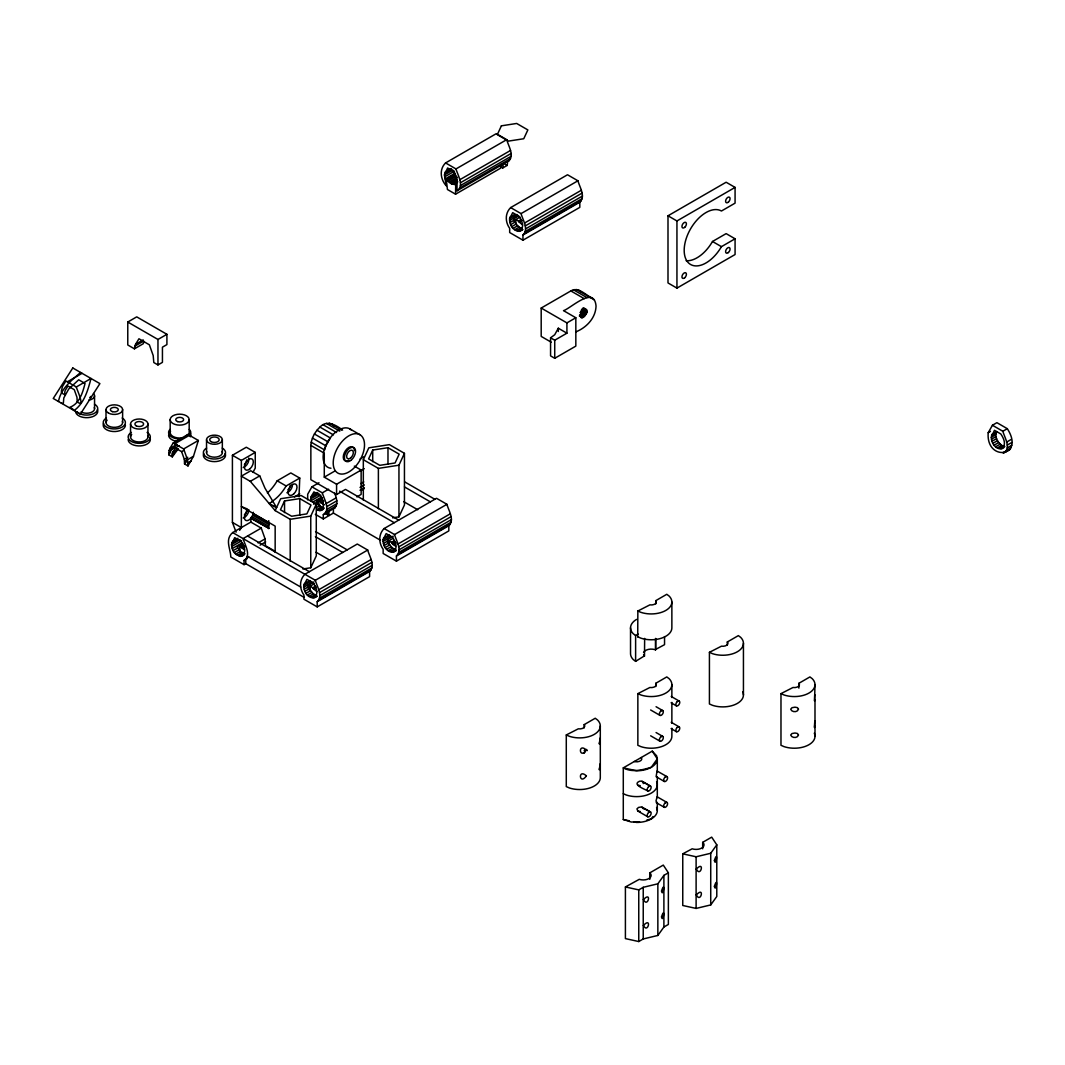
<?xml version="1.0" encoding="UTF-8"?>
<svg xmlns="http://www.w3.org/2000/svg" width="1065" height="1065" viewBox="0 0 1065 1065"><rect width="100%" height="100%" fill="white"/><g stroke="black" fill="none" stroke-linecap="round" stroke-linejoin="round"><path stroke-width="1.5" d="M248.864 509.669A6.35 3.674 -60 0 0 244.404 518.109A6.35 3.674 -60 0 0 250.022 519.201L252.751 515.207L253.35 512.265M398.709 520.119L345.513 489.407L336.58 494.533L310.86 479.689L310.86 445.436C311.26 438.421 314.894 431.871 319.939 427.092C326.729 419.477 336.181 425.135 342.611 430.087M586.935 312.325C582.049 298.36 575.912 330.15 586.935 312.325L581.557 309.223M134.43 348.827L135.548 344.328L138.956 338.776L149.366 344.794L153.2 355.577L153.799 362.526L157.966 364.936L162.439 362.353L162.439 347.177L166.912 344.594L166.912 334.304L136.719 316.864L127.773 322.029L127.773 344.98L134.43 348.827L143.376 343.662L143.682 341.053L134.736 346.218M168.723 452.984L169.841 448.485L173.236 442.934L187.946 434.453L198.356 440.457L193.484 456.273L187.999 465.924L184.538 463.914L184.338 459.295L181.609 451.64L175.272 447.979L172.304 453.224L172.304 456.872L168.922 454.915L168.723 452.984L176.91 444.398L169.841 448.485M231.531 544.574L234.699 537.625L241.036 541.286C252.658 558.246 232.516 561.295 231.531 544.574L240.091 539.636M320.871 495.052L310.953 500.763L310.953 497.129L313.922 491.884L320.259 495.545C324.026 499.166 325.757 514.502 316.704 509.563L321.177 506.98L324.266 508.098L319.793 510.681M317.21 601.725L369.595 571.479C375.705 565.568 369.369 556.409 367.705 550.046L357.294 544.029L304.909 574.275C299.119 579.986 299.425 588.745 303.924 595.015L303.924 599.222L317.21 606.89L317.21 601.725C323.321 595.814 316.984 586.655 315.32 580.292L232.676 532.58C224.529 539.609 230.652 548.768 230.786 556.995L244.071 564.663L245.762 563.678L304.191 597.412M396.433 561.149L396.433 555.983C402.543 550.072 396.207 540.913 394.543 534.55L384.132 528.546C378.355 534.244 378.647 543.004 383.147 549.274L383.147 553.481L396.433 561.149L448.818 530.903L448.818 525.737C454.928 519.827 448.591 510.668 446.927 504.304L436.517 498.3L384.132 528.546M444.451 174.926L447.62 167.977L453.956 171.638L457.071 181.303L456.978 190.808L509.363 160.442C514.062 154.039 508.378 146.051 506.714 139.661L496.303 133.644L445.583 162.932C438.98 169.322 440.497 179.559 446.275 185.829L444.451 174.926L452.905 170.054M522.955 240.197L522.955 235.032C529.065 229.135 522.729 219.962 521.065 213.612L510.654 207.595C504.863 213.306 505.169 222.053 509.669 228.336L509.669 232.529L522.955 240.197L579.813 207.369L579.813 202.204C585.923 196.306 579.586 187.134 577.922 180.784L567.512 174.767L510.654 207.595M988.214 432.683C985.737 462.024 1025.595 457.138 1007.317 428.689L996.907 422.672L992.434 425.255L988.214 432.683L990.45 431.392M991.289 437.249L994.457 430.3L1000.807 433.961C1012.429 450.921 992.274 453.983 991.289 437.249L995.762 434.666L996.547 431.605L992.074 434.187M446.288 179.399L447.433 189.503L455.554 194.189L455.714 184.844L451.374 183.766L446.288 179.399L454.742 174.527M501.122 164.423L500.63 168.163L455.554 194.189M499.884 166.393L502.68 168.004L503.226 164.117M502.68 168.004L507.153 165.421L507.699 161.534L509.363 160.442M643.287 783.574C643.926 781.337 640.944 780.791 639.386 781.311C631.572 784.719 645.51 789.378 647.76 790.949M58.482 401.505C60.705 388.832 71.488 380.391 80.594 372.47M814.991 695.365L814.725 694.739L814.565 701.05L814.991 684.635M814.991 721.191C814.712 718.223 814.006 736.807 814.991 721.191L814.991 699.732M187.999 465.924L187.493 459.734L183.659 448.951L173.236 442.934M244.071 564.663L244.071 560.456C251.699 555.477 244.764 544.774 243.086 538.584L261.245 528.107L265.079 538.89L265.425 545.693L275.036 551.244M303.831 585.391L306.946 579.333L313.283 582.994C325.011 600.687 303.725 602.617 303.831 585.391L310.913 581.304M327.767 512.132L327.767 516.339L323.294 518.921L323.294 514.715C330.922 509.736 324 499.032 322.309 492.842L311.899 486.838L307.679 494.267L307.679 499.844M380.431 540.235L333.398 513.077L333.398 508.884C339.083 505.742 336.593 497.874 334.61 493.175M456.978 190.808C464.606 185.829 457.684 175.126 455.993 168.936L445.583 162.932M383.054 539.662L386.169 533.592L392.519 537.253C404.234 554.958 382.961 556.889 383.054 539.662L390.136 535.575M509.576 218.711L512.691 212.654L519.028 216.302C530.756 234.007 509.469 235.937 509.576 218.711L516.871 214.491M1003.829 453.131C1011.457 448.165 1004.535 437.449 1002.844 431.272L992.434 425.255M298.999 496.769L299.758 478.092L290.812 472.927L277.18 480.808A30.872 17.825 -60 0 1 267.395 492.975M316.957 430.233L330.376 437.981L325.863 445.822L324.625 449.976L311.206 442.228M656.692 802.491L656.013 800.933L657.132 796.78L666.996 802.477M316.278 504.238L310.767 516.112L290.199 519.294L275.156 510.601L280.667 498.726L301.222 495.545L316.278 504.238L316.278 555.89L310.767 567.765L302.859 568.99M284.541 500.963L280.441 509.789L291.624 516.245L306.893 513.876L310.993 505.063L299.811 498.606L284.541 500.963L284.541 512.585M363.325 500.044L363.325 459.694L368.836 447.819L389.404 444.637L404.447 453.331L404.447 504.983L398.949 516.858L392.612 517.83M372.71 450.056L368.61 458.882L379.792 465.338L395.075 462.969L399.162 454.156L387.98 447.699L372.71 450.056L372.71 461.678M398.949 516.858L398.949 465.205L404.447 453.331M61.344 403.169L63.314 403.515L63.807 397.937L68.653 389.124L78.69 379.792L85.04 383.453C82.751 392.426 79.569 403.715 69.864 407.296L72.819 409L72.447 409.572M168.922 454.915L170.573 451.919M172.304 456.872L178.321 448.724L172.889 451.866M551.191 342.171L541.193 336.407L541.193 308.051L566.913 322.895L566.913 333.185L558.313 328.22L554.732 334.716L550.565 337.805L550.565 355.883L554.732 358.293L575.832 346.112L575.832 317.756L563.531 310.647C570.947 308.291 594.23 285.274 596.041 306.054C595.708 317.956 586.575 327.527 575.979 331.827M239.652 530.33L241.356 527.561L241.356 460.426L255.254 452.399L255.254 468.147A30.872 17.825 -60 0 0 253.031 472.434M184.538 463.914L187.507 459.707M245.762 563.678L245.762 559.471L248.611 556.609L246.907 557.581M652.233 751.158L657.305 758.866A20.661 11.928 0 0 1 636.644 770.794L623.291 767.865L652.233 751.158L656.599 755.777L657.305 758.866L651.261 767.306C642.208 769.982 632.117 772.777 623.291 767.865L623.291 819.504L631.292 822.034L639.559 821.741M652.991 816.536L651.261 818.945L646.868 819.997M649.796 872.874L650.076 873.1A7.908 4.566 0 0 1 648.825 878.612A7.908 4.566 0 0 1 639.28 879.331L625.408 886.959L625.408 938.598L638.76 941.54L643.233 938.957L657.851 935.456L657.851 883.817L663.894 875.377L668.367 872.794L663.282 865.086L649.796 872.874L649.796 879.331M702.674 842.348L702.967 842.561A7.908 4.566 0 0 1 701.702 848.073A7.908 4.566 0 0 1 692.157 848.805L682.758 853.837L682.758 905.49L696.111 908.418L710.728 904.931L710.728 853.278L716.785 844.851L711.7 837.143L702.674 842.348L702.674 848.805M657.851 935.456L663.894 927.029L668.367 924.447L668.367 872.794M710.728 904.931L716.785 896.49L716.785 844.851M232.676 532.58L250.834 522.09L250.834 518.349L269.006 528.386L251.114 518.056M185.496 436.663L187.946 434.453M74.124 410.544C84.388 403.009 87.916 390.163 91.018 378.488L76.307 386.968L65.897 380.964L62.489 386.502L61.371 391.015L61.57 392.945L64.952 394.889A8.933 5.165 60 0 1 65.551 389.883L67.934 386.009L74.27 389.67L76.986 397.325L77.186 401.944C85.919 408.281 76.6 389.124 76.307 386.968M67.361 381.803L82.072 373.322M135.548 344.328L143.216 339.908M445.237 171.851L450.868 168.603M444.651 173.222L451.693 169.149M127.773 322.029L157.966 339.469L166.912 334.304M455.993 168.936L506.714 139.661M444.651 176.857L454.502 171.172M445.237 178.907L455.088 173.209M445.569 179.639L455.381 173.968M447.26 179.972L455.714 175.086M447.966 180.97L456.419 176.084M449.044 182.142L457.497 177.256M450.189 183.087L457.231 179.026M451.374 183.766L457.005 180.518M459.84 179.719L510.548 150.445M452.532 184.152L456.752 181.716M453.61 184.218L457.83 181.782M454.302 184.032L457.125 182.408M460.426 182.754L511.147 153.466M460.426 185.563L511.147 156.289M459.827 187.933L510.534 158.658M509.975 217.167L514.448 214.584C512.891 220.255 516.778 226.938 522.289 228.775L517.816 231.358M521.065 213.612L577.922 180.784M509.576 220.548L518.296 215.516M518.375 216.009L514.142 218.445L514.142 221.374M509.975 222.558L514.448 219.976M515.833 224.262L515.819 219.55L520.039 217.114M510.734 224.595L515.207 222.013M515.819 219.55L518.495 221.094L521.304 219.47M511.826 226.565L516.299 223.983M518.495 221.094L519.201 222.092L522.01 220.468M513.17 228.323L517.643 225.74M524.473 223.091L581.33 190.262M514.675 229.76L519.148 227.178M516.259 230.799L520.732 228.216M525.271 225.9L582.142 193.071M519.254 231.398L522.609 229.468M520.479 230.945L522.715 229.654M525.591 228.868L582.448 196.04M525.271 231.491L582.142 198.662M524.379 233.581L581.237 200.753M522.955 235.032L579.813 202.204M174.713 443.786L189.41 435.292M169.029 450.362L173.715 447.659M175.272 447.979L179.306 445.649M172.304 453.224L176.005 451.094M172.104 454.941L173.954 453.863M183.659 448.951L198.356 440.457M181.609 451.64L184.298 450.082M184.338 459.295L187.773 457.311M184.738 461.305L193.484 456.273M184.738 463.142L185.643 462.623M188.092 462.756L191.367 460.865M236.084 532.194L232.41 522.396L232.41 455.261L246.308 447.233L255.254 452.399M667.995 215.796L726.13 182.235L735.076 187.4L735.076 203.149L721.444 211.016A30.872 17.825 -60 0 0 690.573 228.842A30.872 17.825 -60 0 0 690.573 264.479A30.872 17.825 -60 0 0 721.444 246.654L735.076 238.786L735.076 254.535L676.941 288.109L667.995 282.944L667.995 215.796L676.941 220.961L735.076 187.4M541.193 308.051L570.853 290.931C578.694 286.219 585.657 295.498 592.433 298.054M259.727 475.895L250.781 470.73L241.356 476.175L250.302 481.34L259.727 475.895L264.959 488.129L276.567 507.539L269.112 503.492L272.893 501.309M566.913 322.895L575.832 317.756M271.828 501.562A30.872 17.825 -60 0 0 286.126 485.96L299.758 478.092M686.153 260.712A30.872 17.825 -60 0 0 712.498 241.489L726.13 233.621L735.076 238.786M550.565 337.805L554.732 340.214L566.913 333.185M310.86 445.436L324.279 453.184L324.279 477.147L335.195 470.837M294.419 496.929L299.758 493.84M311.899 486.838L318.981 482.751M360.037 459.042L364.283 456.592M232.316 541.499L237.961 538.251M311.539 495.757L317.21 492.496M231.731 542.87L237.482 539.542M310.953 497.129L318.036 493.042M310.754 498.833L319.247 493.934M324.279 477.147L336.58 484.242L361.141 470.064L361.141 494.426L356.868 496.889M322.309 492.842L328.619 489.194M359.903 471.143L364.217 468.653M231.731 546.505L241.649 540.78M232.316 548.555L242.234 542.831M312.964 502.001L321.457 497.089M242.727 543.456L237.122 546.704L240.384 551.484L245.043 553.84M321.95 497.728L316.345 500.963L321.177 506.98M240.344 552.708L239.518 545.506L242.314 543.882M318.888 505.822L318.222 500.057L322.429 497.635M239.518 545.506L240.49 546.065L243.299 544.441M318.222 500.057L319.207 500.617L322.003 499.006M233.248 550.578L237.721 547.996M313.589 504.184L316.944 502.254M240.49 546.065L241.209 547.064L244.005 545.453M319.207 500.617L319.913 501.628L322.708 500.004M234.473 552.455L238.946 549.873M315.932 505.422L318.169 504.131M241.209 547.064L242.274 548.235L245.083 546.625M319.913 501.628L320.991 502.8L323.787 501.176M235.911 554.066L240.384 551.484M316.252 507.686L319.607 505.742M258.089 542.924L265.079 538.89M326.143 503.625L336.247 497.794M360.862 483.59L363.737 481.926M237.468 555.304L241.941 552.722M239.066 556.116L243.539 553.534M318.289 510.375L322.762 507.792M240.57 556.423L243.925 554.479M260.086 545.134L265.678 541.912M326.742 506.66L336.846 500.816M360.023 487.437L364.337 484.948M241.915 556.21L244.151 554.918M321.137 510.468L323.374 509.177M326.742 509.469L336.846 503.639M360.023 490.259L364.337 487.77M361.208 490.393L364.084 488.742M326.13 511.839L336.234 506.008M244.071 560.456L247.439 558.393M323.294 514.715L335.076 507.792M324.838 513.303L328.925 515.66L333.398 513.077M304.231 583.846L309.888 580.571M383.453 538.105L389.111 534.843M315.32 580.292L367.705 550.046M394.543 534.55L446.927 504.304M303.831 587.228L312.325 582.329M383.054 541.486L391.547 536.587M308.397 589.517L308.397 585.138L314.002 581.903M387.62 542.311L387.62 539.396L393.225 536.161M304.231 589.238L308.704 586.655L308.397 585.138M383.453 543.496L387.926 540.913L387.62 539.396M310.088 590.156L310.075 586.229L314.282 583.806M388.778 544.721L388.778 540.794L392.985 538.371M304.989 591.288L309.462 588.705L308.704 586.655M384.212 545.546L388.685 542.964L387.926 540.913M310.075 586.229L312.751 587.774L315.546 586.163M388.778 540.794L391.454 542.338L394.263 540.714M312.751 587.774L313.456 588.772L316.252 587.161M391.454 542.338L392.16 543.336L394.969 541.712M306.081 593.258L310.554 590.676L313.403 593.871L316.545 595.455L312.072 598.037M385.304 547.516L389.777 544.934L392.626 548.129L395.781 549.713L391.308 552.296M392.16 543.336L393.238 544.508L396.034 542.897M307.426 595.015L311.899 592.433M386.648 549.274L391.121 546.691M318.728 589.77L371.113 559.524M397.951 544.029L450.335 513.783M308.93 596.453L313.403 593.871M388.153 550.712L392.626 548.129M310.514 597.478L314.987 594.896M389.737 551.737L394.21 549.154M319.54 592.593L371.925 562.333M398.763 546.851L451.147 516.605M313.509 598.091L316.864 596.147M392.745 552.349L396.1 550.405M314.734 597.625L316.971 596.333M393.97 551.883L396.207 550.592M319.846 595.561L372.231 565.315M399.069 549.82L451.454 519.574M319.54 598.171L371.925 567.925M398.763 552.429L451.147 522.183M318.635 600.274L371.019 570.028M397.857 554.532L450.255 524.286M396.433 555.983L448.818 525.737M317.21 606.89L369.595 576.644L369.595 571.479M637.855 611.004L649.876 604.867A5.139 2.969 0 0 0 656.173 601.232L655.76 600.66L666.783 594.297L669.1 596.041A20.661 11.928 0 0 1 665.811 610.445A20.661 11.928 0 0 1 640.864 612.335L637.855 611.004L637.709 636.91M635.472 635.619L638.148 634.074M991.488 435.545L995.961 432.962M1002.844 431.272L1007.317 428.689M991.488 439.193L995.961 436.61L995.762 434.666M992.074 441.23L996.547 438.647L995.961 436.61M993.006 443.253L997.479 440.67L996.547 438.647M994.231 445.13L998.704 442.547L1001.712 445.41L1004.801 446.515M995.668 446.741L1000.141 444.158M1006.678 442.055L1011.151 439.472M997.239 447.992L1001.712 445.41M998.824 448.791L1003.297 446.208M1000.328 449.097L1003.683 447.167M1007.277 445.077L1011.75 442.494M1001.672 448.884L1003.909 447.593M630.533 627.831L630.533 653.657A20.661 11.928 0 0 0 633.302 659.621L635.619 661.352L644.352 655.934A7.908 4.566 0 0 1 643.566 654.829M643.566 652.472A7.908 4.566 0 0 1 655.161 649.703L664.547 644.658L664.547 636.59M1007.277 447.899L1011.75 445.316M1006.665 450.269L1011.138 447.686M1002.884 452.811L1006.239 450.881M1005.493 452.053L1009.966 449.47M566.287 734.957L578.308 728.819A5.139 2.969 0 0 0 584.605 725.185L584.192 724.613L595.229 718.249L597.532 719.993A20.661 11.928 0 0 1 594.257 734.397A20.661 11.928 0 0 1 569.309 736.288L566.287 734.957L566.287 786.596L569.309 787.94A20.661 11.928 0 0 0 600.301 777.596L600.301 725.957M637.855 693.635L649.876 687.497A5.139 2.969 0 0 0 656.173 683.876L655.76 683.304L666.783 676.927L669.1 678.671A20.661 11.928 0 0 1 665.811 693.075A20.661 11.928 0 0 1 640.864 694.966L637.855 693.635L637.855 745.287L640.864 746.618A20.661 11.928 0 0 0 671.869 736.288L671.869 728.22M709.423 652.312L721.431 646.189A5.139 2.969 0 0 0 727.728 642.554L727.315 641.982L738.351 635.619L740.668 637.349A20.661 11.928 0 0 1 737.379 651.753A20.661 11.928 0 0 1 712.432 653.657L709.423 652.312L709.423 703.965L712.432 705.296A20.661 11.928 0 0 0 735.343 704.431A20.661 11.928 0 0 0 742.731 691.877M780.978 693.635L792.999 687.497A5.139 2.969 0 0 0 799.296 683.876L798.883 683.304L809.919 676.927L812.222 678.671A20.661 11.928 0 0 1 808.947 693.075A20.661 11.928 0 0 1 784 694.966L780.978 693.635L780.978 745.287L784 746.618A20.661 11.928 0 0 0 806.911 745.753A20.661 11.928 0 0 0 814.286 733.199M666.996 776.651L657.038 771.02L656.12 776.665L664.227 781.444M625.408 886.959L638.76 889.887L643.233 887.305L657.851 883.817M682.758 853.837L696.111 856.779L710.728 853.278M363.325 459.694L378.381 468.387L398.949 465.205M640.278 785.69L637.829 785.211M640.278 811.517L637.829 811.037L636.937 808.921L638.547 807.43L641.17 807.004L650.529 811.983L641.995 807.164M623.291 819.504L629.229 820.809M633.675 821.794L636.644 822.446A20.661 11.928 0 0 0 657.305 810.505L657.305 802.438M634.327 761.488L635.312 761.728A5.139 2.969 0 0 0 641.609 758.094L641.197 757.521M324.466 504.81L320.991 502.8M247.466 509.017L241.356 506.594L275.156 526.11L275.156 552.389M637.855 636.83L640.864 638.161A20.661 11.928 0 0 0 671.869 627.831L671.869 602.005M623.291 793.691L626.313 795.023A20.661 11.928 0 0 0 649.224 794.157A20.661 11.928 0 0 0 656.599 781.604M641.995 781.337L650.529 786.156L642.568 781.564M712.498 241.489L721.444 246.654M504.357 163.81L507.153 165.421M522.609 224.901L519.201 222.092M576.445 289.52L594.39 299.877M573.463 289.813L586.882 297.561M570.853 290.931L584.272 298.666M583.913 308.025L586.589 309.582M582.901 307.998L586.935 310.314M583.021 308.93L587.041 311.26M581.224 310.354L586.589 313.456M580.691 311.459L586.056 314.561M579.999 312.471L585.364 315.573M580.532 314.108L584.552 316.425M579.666 314.734L583.687 317.064M580.132 315.879L582.821 317.437M579.333 315.959L582.009 317.516M349.866 428.889L359.93 434.706A22.139 12.78 -60 0 1 352.914 468.999A22.139 12.78 -60 0 1 333.744 457.923A22.139 12.78 -60 0 1 359.93 434.706M329.325 423.098L341.399 430.074M326.343 423.391L339.762 431.139M323.134 424.762L336.553 432.497M319.939 427.092L333.358 434.839M404.633 481.846L434.826 499.272M314.401 433.974L327.82 441.722M404.474 486.918L430.353 501.855M312.444 438.074L325.863 445.822M354.312 466.111L361.141 470.064M403.662 501.615L417.72 509.736M339.602 491.165L394.236 522.702M671.203 696.457L679.19 701.063M671.096 702.78L676.421 705.855M395.568 546.145L393.238 544.508M277.18 480.808L286.126 485.96M232.41 455.261L241.356 460.426M656.067 706.721L662.723 710.568M315.32 514.315L323.294 518.921M650.648 709.982L659.954 715.361M671.203 722.27L679.19 726.889M671.096 728.606L676.421 731.682M273.798 505.942L276.567 507.539M315.56 531.608L347.19 549.873M656.067 732.547L662.723 736.394M315.4 536.68L342.717 552.455M650.648 735.809L659.954 741.187M253.204 513.703L268.34 522.436M252.751 515.207L269.272 524.739M316.025 552.216L330.097 560.336M252.032 516.698L268.553 526.23M250.834 522.09L261.245 528.107M232.41 522.396L241.356 527.561M247.559 536.001L309.382 571.692M244.604 549.873L242.274 548.235M316.864 591.581L313.456 588.772M247.266 556.183L300.716 587.041M656.306 802.704L664.227 807.27M637.829 811.037L647.76 816.775M642.568 807.39L643.38 808.788M579.014 290.306L580.971 292.13M331.881 423.883L333.838 425.707M250.302 481.34L275.156 510.601M997.479 440.67L998.704 442.547M388.685 542.964L389.777 544.934M309.462 588.705L310.554 590.676M656.599 807.416L657.305 810.505M814.991 725.518L814.991 736.288M798.883 683.304L798.883 688.136M743.437 643.327L743.437 694.966M727.315 641.982L727.315 645.217M696.111 856.779L696.111 908.418M676.941 220.961L676.941 288.109M671.869 684.635L671.869 697.548M671.869 702.394L671.869 723.375M663.894 875.377L663.894 927.029M657.305 758.866L657.305 771.779M657.305 776.611L657.305 797.605M655.76 600.66L655.76 603.895M655.681 638.481L655.681 649.783M655.76 683.304L655.76 686.526M655.534 638.561L655.534 649.863M644.644 638.401L644.498 656.24M643.233 887.305L643.233 938.957M638.76 889.887L638.76 941.54M635.619 661.352L635.619 635.539L633.302 633.795A20.661 11.928 0 0 1 636.59 619.391M584.192 724.613L584.192 727.848M558.313 328.22L558.313 331.508M554.732 340.214L554.732 358.293M387.98 447.699L387.98 464.3M378.381 468.387L378.381 508.737M336.58 484.242L336.58 494.533M328.925 511.466L328.925 515.66M310.767 516.112L310.767 567.765M299.811 498.606L299.811 515.207M290.199 519.294L290.199 561.255M268.726 520.678L268.726 528.679M222.345 439.712A7.908 4.566 0 0 1 210.484 443.666A7.908 4.566 0 0 1 210.484 435.758A7.908 4.566 0 0 1 222.345 439.712L222.345 452.625M206.53 439.712L206.53 452.625M189.184 419.65A9.505 5.485 0 0 1 174.94 424.403A9.505 5.485 0 0 1 174.94 414.897A9.505 5.485 0 0 1 189.184 419.65L189.184 432.563A9.505 5.485 0 0 1 187.919 435.305M170.187 419.65L170.187 432.563M157.966 339.469L157.966 364.936M147.955 424.03A8.706 5.019 0 0 1 134.896 428.383A8.706 5.019 0 0 1 134.896 419.677A8.706 5.019 0 0 1 147.955 424.03L147.955 436.943M130.542 424.03L130.542 436.943M122.621 409.639L122.621 422.552M106.007 409.639L106.007 422.552M94.559 395.781L94.559 408.694M587.281 750.599A7.908 4.566 0 0 0 586.482 749.494L584.192 750.439L584.605 751.011A5.139 2.969 0 0 1 584.086 753.261M90.858 396.433A4.34 2.503 0 0 1 89.726 397.551M93.507 393.504A7.908 4.566 0 0 1 88.701 400.187M94.292 407.509A7.908 4.566 0 0 1 90.605 412.648A7.908 4.566 0 0 1 81.06 411.915M97.381 409.612A11.103 6.403 0 0 1 88.102 417.626A11.103 6.403 0 0 1 75.562 411.276M94.505 404.168A11.103 6.403 0 0 1 93.414 413.779A11.103 6.403 0 0 1 77.053 411.902M122.342 421.314A8.307 4.793 0 0 1 113.236 427.305A8.307 4.793 0 0 1 107.126 420.156M125.417 425.135A11.103 6.403 0 0 1 112.863 431.485A11.103 6.403 0 0 1 103.598 423.471M122.156 418.026A11.103 6.403 0 0 1 122.156 427.078A11.103 6.403 0 0 1 106.473 427.078A11.103 6.403 0 0 1 106.473 418.026M149.965 437.875A11.103 6.403 0 0 1 140.7 445.876A11.103 6.403 0 0 1 128.146 439.526M147.09 432.417A11.103 6.403 0 0 1 147.09 441.469A11.103 6.403 0 0 1 131.394 441.469A11.103 6.403 0 0 1 131.394 432.417M147.649 435.638A8.706 5.019 0 0 1 138.104 441.922A8.706 5.019 0 0 1 131.701 434.427M189.29 429.355A11.103 6.403 0 0 1 189.29 435.758M179.679 438.966A11.103 6.403 0 0 1 170.081 429.355M176.817 441.323A11.103 6.403 0 0 1 168.59 435.146M190.409 433.482A11.103 6.403 0 0 1 190.409 436.796M182.142 437.861A9.505 5.485 0 0 1 170.507 431.139M222.292 448.099A11.103 6.403 0 0 1 222.292 457.151A11.103 6.403 0 0 1 206.597 457.151A11.103 6.403 0 0 1 206.597 448.099M222.079 451.44A7.908 4.566 0 0 1 214.438 457.191A7.908 4.566 0 0 1 206.81 451.44M225.154 453.544A11.103 6.403 0 0 1 214.438 461.611A11.103 6.403 0 0 1 203.721 453.544M348.854 460.333A7.908 4.566 -60 0 1 343.263 457.098A7.908 4.566 -60 0 1 348.854 447.42A7.908 4.566 -60 0 1 354.445 450.641M330.962 468.241A22.139 12.78 -60 0 1 327.261 442.507A22.139 12.78 -60 0 1 351.623 430.3M246.547 510.361A3.168 1.824 -60 0 1 244.391 514.861M246.547 459.96A3.168 1.824 -60 0 1 244.391 464.447M292.529 484.482A6.35 3.674 -60 0 1 286.884 492.762M290.199 485.161A3.168 1.824 -60 0 1 288.043 489.66M248.731 458.017A6.35 3.674 -60 0 1 243.233 467.548M248.731 511.12A6.35 3.674 -60 0 1 243.233 517.963M600.261 739.07L599.302 743.969L600.128 738.058L600.261 739.07M600.261 764.883L599.302 769.795L600.128 763.871L600.261 764.883M661.525 891.006C663.042 898.421 665.439 879.197 661.525 891.006M661.525 916.832C663.042 924.247 665.439 905.024 661.525 916.832M714.415 860.467C715.92 867.882 718.316 848.672 714.415 860.467M714.415 886.293C715.92 893.708 718.316 874.498 714.415 886.293M586.389 750.053C579.254 760.117 577.696 742.145 586.389 750.053M586.389 775.879C579.254 785.943 577.696 767.971 586.389 775.879M643.46 899.579C647.76 908.631 652.193 890.433 643.46 899.579M643.46 925.405C647.76 934.458 652.193 916.246 643.46 925.405M696.35 869.053C700.65 878.093 705.07 859.894 696.35 869.053M696.35 894.866C700.65 903.919 705.07 885.721 696.35 894.866M798.457 709.17C797.685 712.631 791.654 712.392 790.696 709.21L792.014 707.706L794.996 707.173L797.445 707.653L798.457 709.17M798.457 734.996C797.685 738.458 791.654 738.218 790.696 735.023L792.014 733.532L794.996 733L797.445 733.466L798.457 734.996M501.389 125.83L497.302 134.643L508.484 141.099L523.754 138.743L527.854 129.917L516.671 123.46L501.389 125.83M72.793 367.971L53.25 398.483L80.354 414.139L99.897 383.613L72.793 367.971M660.832 711.074L660.367 711.566A2.769 1.597 -60 0 0 659.528 714.868A2.769 1.597 -60 0 0 661.844 714.855L662.323 714.349A2.769 1.597 -60 0 0 663.149 711.047A2.769 1.597 -60 0 0 660.832 711.074M677.3 701.569L676.821 702.061A2.769 1.597 -60 0 0 675.995 705.363A2.769 1.597 -60 0 0 678.312 705.35L678.778 704.857A2.769 1.597 -60 0 0 679.603 701.555A2.769 1.597 -60 0 0 677.3 701.569M660.832 736.9L660.367 737.393A2.769 1.597 -60 0 0 659.528 740.694A2.769 1.597 -60 0 0 661.844 740.681L662.323 740.175A2.769 1.597 -60 0 0 663.149 736.874A2.769 1.597 -60 0 0 660.832 736.9M677.3 727.395L676.821 727.888A2.769 1.597 -60 0 0 675.995 731.189A2.769 1.597 -60 0 0 678.312 731.176L678.778 730.67A2.769 1.597 -60 0 0 679.603 727.368A2.769 1.597 -60 0 0 677.3 727.395M648.638 786.662L648.172 787.168A2.769 1.597 -60 0 0 647.347 790.47A2.769 1.597 -60 0 0 649.65 790.443L650.129 789.95A2.769 1.597 -60 0 0 650.955 786.649A2.769 1.597 -60 0 0 648.638 786.662M665.106 777.157L664.627 777.663A2.769 1.597 -60 0 0 663.801 780.965A2.769 1.597 -60 0 0 666.118 780.938L666.584 780.445A2.769 1.597 -60 0 0 667.422 777.144A2.769 1.597 -60 0 0 665.106 777.157M648.638 812.489L648.172 812.981A2.769 1.597 -60 0 0 647.347 816.283A2.769 1.597 -60 0 0 649.65 816.269L650.129 815.777A2.769 1.597 -60 0 0 650.955 812.475A2.769 1.597 -60 0 0 648.638 812.489M665.106 802.983L664.627 803.489A2.769 1.597 -60 0 0 663.801 806.791A2.769 1.597 -60 0 0 666.118 806.764L666.584 806.272A2.769 1.597 -60 0 0 667.422 802.97A2.769 1.597 -60 0 0 665.106 802.983M112.344 411.609A3.941 2.276 0 0 0 118.268 409.639A3.941 2.276 0 0 0 112.344 407.669A3.941 2.276 0 0 0 112.344 411.609M108.444 413.034A8.307 4.793 0 0 0 122.342 410.877A8.307 4.793 0 0 0 112.171 405.006A8.307 4.793 0 0 0 108.444 413.034M136.174 425.8A4.34 2.503 0 0 0 143.442 424.682A4.34 2.503 0 0 0 138.117 421.607A4.34 2.503 0 0 0 136.174 425.8M177.709 421.62A3.941 2.276 0 0 0 183.633 419.65A3.941 2.276 0 0 0 177.709 417.68A3.941 2.276 0 0 0 177.709 421.62M211.083 441.656A4.739 2.742 0 0 0 219.031 440.417A4.739 2.742 0 0 0 213.213 437.063A4.739 2.742 0 0 0 211.083 441.656M350.851 457.764A4.739 2.742 -60 0 0 352.355 450.415A4.739 2.742 -60 0 0 346.737 455.381A4.739 2.742 -60 0 0 350.851 457.764M351.423 459.92A7.908 4.566 -60 0 0 353.926 447.673A7.908 4.566 -60 0 0 344.581 455.966A7.908 4.566 -60 0 0 351.423 459.92M293.674 494A6.35 3.674 -60 0 0 295.697 484.149A6.35 3.674 -60 0 0 288.176 490.819A6.35 3.674 -60 0 0 293.674 494M250.022 468.786A6.35 3.674 -60 0 0 252.032 458.948A6.35 3.674 -60 0 0 244.524 465.618A6.35 3.674 -60 0 0 250.022 468.786M728.407 202.097A3.168 1.824 -60 0 0 729.418 197.198A3.168 1.824 -60 0 0 725.678 200.526A3.168 1.824 -60 0 0 728.407 202.097M684.755 227.311A3.168 1.824 -60 0 0 685.767 222.412A3.168 1.824 -60 0 0 682.026 225.727A3.168 1.824 -60 0 0 684.755 227.311M684.755 277.712A3.168 1.824 -60 0 0 685.767 272.813A3.168 1.824 -60 0 0 682.026 276.128A3.168 1.824 -60 0 0 684.755 277.712M728.407 252.512A3.168 1.824 -60 0 0 729.418 247.613A3.168 1.824 -60 0 0 725.678 250.927A3.168 1.824 -60 0 0 728.407 252.512"/></g></svg>
